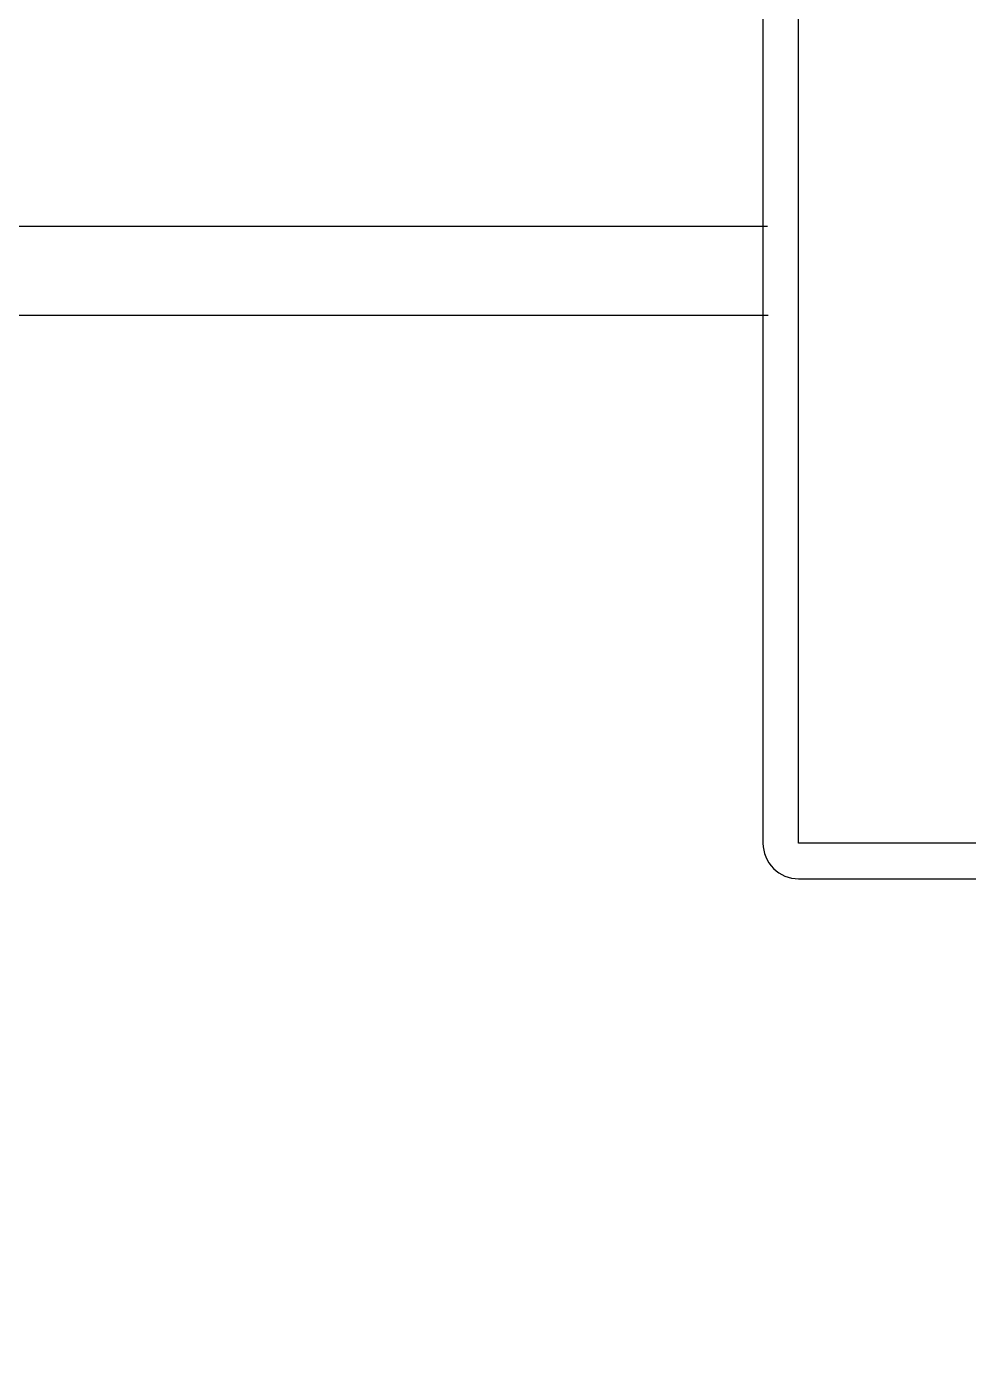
# Model space of a CAD drawing. Header units: inches. Extents: x 21 to 38546, y 13 to 15001.
# Drawn here: x 5840.67 to 5845.97, y 960.72 to 968.21 of the extents above; entities that cross this region are included whole.
import ezdxf

# ---------------------------------------------------------------- set-up
doc = ezdxf.new("R2010")
doc.units = ezdxf.units.IN
doc.header["$MEASUREMENT"] = 0
doc.set_wipeout_variables(frame=1)
for name, color, linetype, lineweight in [('Z_MİM_-KM-GLAZ', 8, 'Continuous', 25), ('Z_MİM_-KM-PAINT', 8, 'Continuous', 25), ('Z_MİM_-KM-PATTERN-00', 8, 'Continuous', 25), ('Z_MİM_-KM-PAVEMENT', 8, 'Continuous', 25), ('Z_MİM_-KM-STRS', 8, 'Continuous', 25), ('Z_MİM_-KM-WALL-PLASTER', 8, 'Continuous', 25), ('Z_MİM_MYM_alüminyum levha', 8, 'Continuous', 25)]:
    doc.layers.add(name, color=color, linetype=linetype, lineweight=lineweight)

# ---------------------------------------------------------------- blocks, each defined once
blk = doc.blocks.new('TRETUVAR')
at = {"layer": 'Z_MİM_-KM-PATTERN-00'}
h = blk.add_hatch(dxfattribs=at)
h.set_pattern_fill('AR-B816', color=256, scale=0.3, angle=90)
h.set_pattern_definition([(90, (21322.77, 490.03), (-60.96, 4e-15), []), (180, (21322.77, 490.03), (-60.96, -60.96), [60.96, -60.96])])
h.paths.add_polyline_path([(22632.7717, 2700.0323), (19252.7715, 2700.0323), (19252.7715, 2750.0322), (19097.7717, 2750.0323), (19097.7717, 2610.0323), (22542.7717, 2610.0323), (22542.7717, 2080.1297), (22697.7717, 2080.1297), (22697.7717, 1460.1297), (22542.7717, 1460.1297), (22542.7717, 980.0317), (21222.7713, 980.0317), (21222.7713, 590.0317), (20152.7722, 590.0317), (20152.7722, 980.0317), (19012.7715, 980.0317), (19012.7747, 1635.0312), (18722.7715, 1635.0312), (18722.7718, 2610.0323), (18807.7717, 2610.0323), (18807.7717, 2750.0323), (18632.7718, 2750.0323), (18632.7715, 1545.0312), (18922.7743, 1545.0312), (18922.7711, 890.0317), (19882.7722, 890.0317), (19882.7722, 665.0172), (20022.7506, 665.0334), (20022.7705, 490.0317), (21322.7713, 490.0317), (21322.7713, 890.0317), (22632.7717, 890.0317), (22632.7717, 1220.1297), (22797.7717, 1220.1297), (22797.7717, 2180.1297), (22632.7717, 2180.1297)])
h.paths.add_polyline_path([(19082.7717, 2750.0323), (18822.7717, 2750.0323), (18822.7717, 2610.0323), (19082.7717, 2610.0323)], flags=16)
at = {"layer": 'Z_MİM_-KM-PAVEMENT'}
blk.add_lwpolyline([(22542.7717, 1460.1297), (22542.7717, 980.0317), (21222.7713, 980.0317), (21222.7713, 590.0317), (20152.7722, 590.0317), (20152.7722, 980.0317), (19012.7715, 980.0317), (19012.7747, 1635.0312), (18722.7715, 1635.0312), (18722.7718, 2610.0323), (22542.7717, 2610.0323), (22542.7717, 2080.1297), (22697.7717, 2080.1297), (22697.7717, 1460.1297)], close=True, dxfattribs=at)
blk = doc.blocks.new('-KM-AL1 150_900')
blk.add_wipeout([(151.4879, -34.02), (151.7258, -15.4799), (149.45, -15.45), (149.45, 7.15), (9.45, 7.15), (9.45, -15.45), (7.3978, -15.45), (7.5673, -34.0611)])
at = {"layer": 'Z_MİM_MYM_alüminyum levha'}
blk.add_lwpolyline([(7.5087, -15.7805, -0.414214), (7.5088, -15.7805), (7.5088, -20.3918), (7.5088, -33.9197, 0.414214), (7.7088, -34.1197), (14.2749, -34.1197), (14.2749, -33.9197), (7.7088, -33.9197, -0.414214), (7.7088, -33.9197), (7.7088, -20.3918), (7.7088, -15.7805, 0.000012), (7.7088, -15.7805), (7.5088, -15.7805)], format="xyb", dxfattribs=at)

msp = doc.modelspace()

# ---------------------------------------------------------------- linework, layer by layer
at = {"layer": 'Z_MİM_-KM-PAINT'}
msp.add_lwpolyline([(4657.2571, 1293.0577), (4657.2571, 966.5831), (3316.2576, 966.5831), (3316.2576, 1621.5832), (3026.2581, 1621.5834), (3026.2581, 2597.5843), (6847.2581, 2597.5843), (6847.2581, 966.5831), (5326.257, 966.5831), (5326.257, 1293.0577)], dxfattribs=at)
at = {"layer": 'Z_MİM_-KM-WALL-PLASTER'}
msp.add_lwpolyline([(4656.7571, 1293.0577), (4656.7571, 967.0831), (3316.7576, 967.0831), (3316.7576, 1622.0832), (3026.7581, 1622.0834), (3026.7581, 2597.0843), (6846.7581, 2597.0843), (6846.7581, 967.0831), (5326.757, 967.0831), (5326.757, 1293.0577)], dxfattribs=at)

# ---------------------------------------------------------------- block references
at = {"layer": 'Z_MİM_-KM-STRS'}
msp.add_blockref('TRETUVAR', (-15696.014, -12.9486), dxfattribs=at)

# ---------------------------------------------------------------- next in the draw order: block references
at = {"layer": 'Z_MİM_-KM-GLAZ'}
msp.add_blockref('-KM-AL1 150_900', (5837.3078, 997.5331), dxfattribs=at)

doc.saveas('drawing.dxf')
